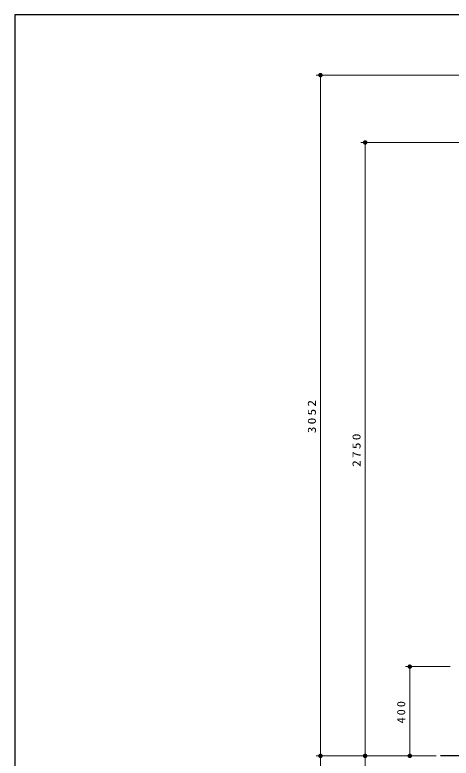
# Model space of a CAD drawing. Units: millimetres on the paper, scale 1:20. Extents: x 475 to 840, y 0 to 257.
# Drawn here: x 475 to 572.7, y 90.4 to 257 of the extents above; entities that cross this region are included whole.
import ezdxf

# ---------------------------------------------------------------- set-up
doc = ezdxf.new("R2010")
doc.units = ezdxf.units.MM
doc.layers.add('1_20', color=7, linetype='Continuous', lineweight=13)
doc.layers.add('図枠', color=7, linetype='Continuous', lineweight=13)
doc.styles.add('ＭＳ ゴシック', font='')
doc.styles.get('ＭＳ ゴシック').set_extended_font_data('MS Gothic')

# ---------------------------------------------------------------- blocks, each defined once
blk = doc.blocks.new('filled_dot')
at = {"color": 0, "linetype": 'Continuous', "lineweight": -2, "const_width": 1.25}
blk.add_lwpolyline([(-0.625, 0, 1), (0.625, 0, 1)], format="xyb", close=True, dxfattribs=at)

msp = doc.modelspace()

# ---------------------------------------------------------------- linework, layer by layer
at = {"layer": '1_20'}
for p, q in [((591.325, 243.491), (542.425, 243.491)), ((543.425, 90.911), (543.425, 243.491)), ((592.425, 228.411), (552.425, 228.411)), ((553.425, 90.911), (553.425, 228.411)), ((572.425, 110.911), (562.425, 110.911)), ((563.425, 90.911), (563.425, 110.911)), ((569.305, 90.911), (542.425, 90.911)), ((569.305, 90.911), (542.425, 90.911)), ((543.425, 58.411), (543.425, 90.911)), ((569.305, 90.911), (552.425, 90.911)), ((569.305, 90.911), (552.425, 90.911)), ((553.425, 85.911), (553.425, 90.911)), ((569.305, 90.911), (562.425, 90.911))]:
    msp.add_line(p, q, dxfattribs=at)
at = {"layer": '1_20', "color": 3, "lineweight": 25}
msp.add_line((591.518, 90.911), (570.305, 90.911), dxfattribs=at)
at = {"layer": '図枠', "color": 20, "lineweight": 25}
for p, q in [((475, 257), (475, 0)), ((840, 257), (475, 257))]:
    msp.add_line(p, q, dxfattribs=at)

# ---------------------------------------------------------------- block references
at = {"layer": '1_20', "xscale": 0.4, "yscale": 0.4}
for p, rotation in [((543.425, 243.491), 270), ((553.425, 228.411), 270), ((563.425, 110.911), 270), ((543.425, 90.911), 270), ((543.425, 90.911), 90), ((553.425, 90.911), 270), ((553.425, 90.911), 90), ((563.425, 90.911), 90)]:
    msp.add_blockref('filled_dot', p, dxfattribs=dict(at, rotation=rotation))

# ---------------------------------------------------------------- texts
at = {"layer": '1_20', "char_height": 1.833, "attachment_point": 8, "rotation": 90, "style": 'ＭＳ ゴシック'}
for s, insert in [('\\T1.33;\\W1.2;3052', (542.425, 167.201)), ('\\T1.33;\\W1.2;2750', (552.425, 159.661)), ('\\T1.33;\\W1.1;400', (562.425, 100.911))]:
    msp.add_mtext(s, dxfattribs=dict(at, insert=insert))

doc.saveas('drawing.dxf')
